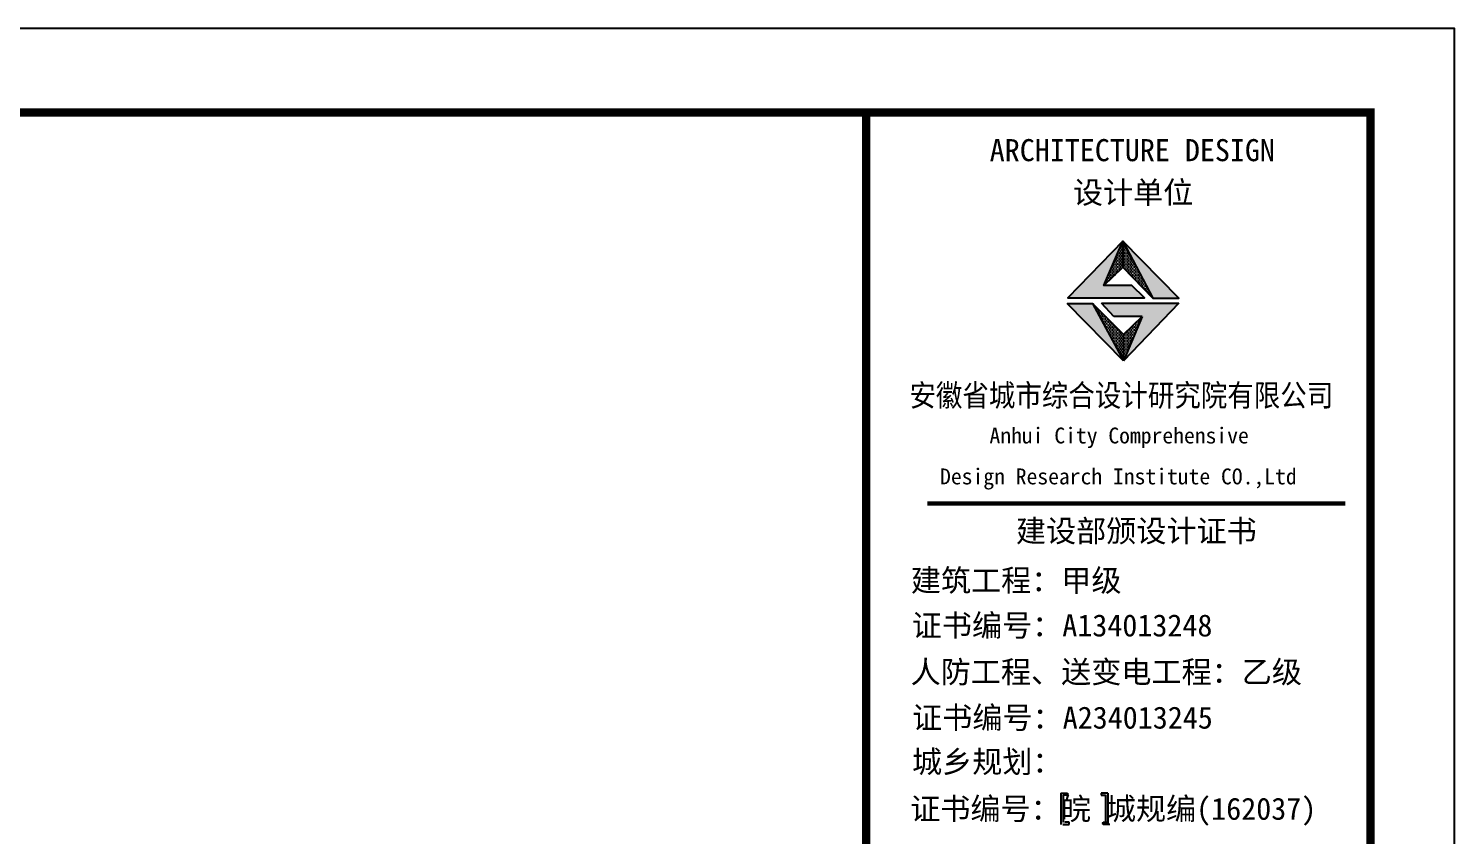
# Model space of a CAD drawing. Extents: x 32461 to 372567, y -698896 to 182569.
# Drawn here: x 170094 to 188783, y -598486 to -587915 of the extents above; entities that cross this region are included whole.
import ezdxf

# ---------------------------------------------------------------- set-up
doc = ezdxf.new("R2010")
doc.units = 0
doc.header["$LTSCALE"] = 1000
doc.header["$MEASUREMENT"] = 0
doc.layers.add('PUB_TITLE', color=4, linetype='CONTINUOUS')
doc.layers.add('图框', color=4, linetype='CONTINUOUS')
doc.styles.add('黑体', font='simhei.ttf', dxfattribs={"width": 0.6, "height": 4.3})

msp = doc.modelspace()

# ---------------------------------------------------------------- hatches: boundary and pattern name
at = {"layer": '图框'}
for color, points in [(1, [(184186.7, -591281.2), (184437.2, -590700.3), (183715.1, -591442.4), (184720.4, -591442.4), (184553.7, -591281.2)]), (1, [(184831.6, -591445.5), (185172, -591445.5), (184437.2, -590700.3)]), (1, [(184040.7, -591517.1), (183706.9, -591517.1), (184446.9, -592268.7)]), (1, [(184155.8, -591514.8), (184320, -591687.1), (184691.8, -591687.1), (184446.9, -592268.7), (185172.5, -591514.8)]), (4, [(183653.2, -597958.8), (183709.6, -597958.8), (183709.6, -597930.7), (183683.6, -597930.7), (183622.8, -597930.7), (183622.8, -598340.3), (183683.6, -598340.3), (183709.6, -598340.3), (183709.6, -598312.1), (183653.2, -598312.1)]), (4, [(184208.7, -598312.1), (184152.3, -598312.1), (184152.3, -598340.3), (184178.3, -598340.3), (184239.1, -598340.3), (184239.1, -597930.7), (184178.3, -597930.7), (184152.3, -597930.7), (184152.3, -597958.8), (184208.7, -597958.8)])]:
    msp.add_hatch(color=color, dxfattribs=at).paths.add_polyline_path(points)
h = msp.add_hatch(dxfattribs=at)
h.set_pattern_fill('DOTS', color=256, scale=330, style=0)
h.set_pattern_definition([(0, (-2322861.95, 356454.5), (10.3125, 20.625), [0, -20.625])])
h.paths.add_polyline_path([(184446.9, -592268.7), (184446.9, -591922.3), (184040.7, -591517.1)])
h.paths.add_polyline_path([(184691.8, -591687.1), (184446.9, -591922.3), (184446.9, -592268.7)])
h.paths.add_polyline_path([(184437.2, -590700.3), (184437.2, -591041.9), (184831.6, -591445.5)])
h.paths.add_polyline_path([(184437.2, -591041.9), (184437.2, -590700.3), (184186.7, -591281.2)])

# ---------------------------------------------------------------- linework, layer by layer
at = {"layer": 'PUB_TITLE'}
msp.add_lwpolyline([(74273.1, -634115.1), (188783.1, -634115.1), (188783.1, -587915.1), (74273.1, -587915.1)], close=True, dxfattribs=at)
at = {"layer": 'PUB_TITLE', "const_width": 110}
msp.add_lwpolyline([(77023.1, -633015.1), (187683.1, -633015.1), (187683.1, -589015.1), (77023.1, -589015.1)], close=True, dxfattribs=at)
at = {"layer": '图框'}
for p, q in [((184186.7, -591281.2), (184437.2, -590700.3)), ((184437.2, -590700.3), (184831.6, -591445.5)), ((184446.9, -592268.7), (183706.9, -591517.1)), ((183706.9, -591517.1), (184040.7, -591517.1)), ((184446.9, -592268.7), (183706.9, -591517.1)), ((183706.9, -591517.1), (184040.7, -591517.1)), ((183706.9, -591517.1), (184040.7, -591517.1)), ((184446.9, -591922.3), (184040.7, -591517.1)), ((184155.8, -591514.8), (185172.5, -591514.8)), ((184320, -591687.1), (184155.8, -591514.8)), ((185172.5, -591514.8), (184446.9, -592268.7)), ((184691.8, -591687.1), (184320, -591687.1)), ((184446.9, -591922.3), (184691.8, -591687.1)), ((184691.8, -591687.1), (184446.9, -592268.7)), ((184446.9, -592268.7), (184446.9, -591922.3)), ((184446.9, -592268.7), (184446.9, -591922.3)), ((184446.9, -592268.7), (184446.9, -591922.3))]:
    msp.add_line(p, q, dxfattribs=at)
at = {"layer": '图框', "color": 1}
for p, q in [((184446.9, -592268.7), (183706.9, -591517.1)), ((184040.7, -591517.1), (184446.9, -592268.7))]:
    msp.add_line(p, q, dxfattribs=at)
at = {"layer": '图框', "color": 4}
for p, q in [((183622.8, -597930.7), (183683.6, -597930.7)), ((183622.8, -597930.7), (183622.8, -598340.3)), ((183709.6, -597958.8), (183653.2, -597958.8)), ((183653.2, -597958.8), (183653.2, -598312.1)), ((183683.6, -597930.7), (183709.6, -597930.7)), ((183709.6, -597930.7), (183709.6, -597958.8)), ((184178.3, -597930.7), (184152.3, -597930.7)), ((184152.3, -597930.7), (184152.3, -597958.8)), ((184152.3, -597958.8), (184208.7, -597958.8)), ((184239.1, -597930.7), (184178.3, -597930.7)), ((184208.7, -597958.8), (184208.7, -598312.1)), ((184239.1, -597930.7), (184239.1, -598340.3)), ((183648.1, -598340.3), (183708.9, -598340.3)), ((183734.9, -598312.1), (183678.5, -598312.1)), ((183708.9, -598340.3), (183734.9, -598340.3)), ((183734.9, -598340.3), (183734.9, -598312.1)), ((184177.6, -598340.3), (184177.6, -598312.1)), ((184177.6, -598312.1), (184234, -598312.1)), ((184203.6, -598340.3), (184177.6, -598340.3)), ((184264.4, -598340.3), (184203.6, -598340.3))]:
    msp.add_line(p, q, dxfattribs=at)
at = {"layer": '图框', "color": 4, "const_width": 108.4}
msp.add_lwpolyline([(181072.9, -589015.1), (187683.1, -589015.1), (187683.1, -633015.1), (181072.9, -633015.1)], close=True, dxfattribs=at)
at = {"layer": '图框'}
for points in [[(184553.7, -591281.2), (184186.7, -591281.2), (184437.2, -591041.9), (184831.6, -591445.5), (185172, -591445.5), (184437.2, -590700.3), (183715.1, -591442.4), (184720.4, -591442.4), (184553.7, -591281.2)], [(184437.2, -590700.3), (184437.2, -591041.9)]]:
    msp.add_lwpolyline(points, dxfattribs=at)
at = {"layer": '图框', "color": 4, "const_width": 54.8}
msp.add_lwpolyline([(181874.5, -594136.7), (187352.5, -594136.7)], dxfattribs=at)

# ---------------------------------------------------------------- texts
at = {"layer": '图框', "color": 4, "style": '黑体'}
for s, height, p in [('ARCHITECTURE DESIGN', 289.238, (182691.8, -589652.8)), ('设计单位', 289.24, (183782.3, -590206.7)), ('Anhui City Comprehensive ', 208.164, (182688.9, -593350.7)), (' Design Research Institute CO.,Ltd', 208.164, (181899.8, -593886.4)), ('建设部颁设计证书', 289.24, (183035.6, -594641.2)), (' 建筑工程：甲级', 289.24, (181461.1, -595289.3)), ('证书编号：A134013248', 289.238, (181670.4, -595878.7)), ('人防工程、送变电工程：乙级', 289.238, (181655.2, -596487.8)), ('证书编号：A234013245', 289.238, (181675.6, -597086.4)), ('城乡规划：', 289.24, (181673.5, -597664.2)), ('证书编号：皖 城规编(162037)', 289.238, (181650.4, -598280.4))]:
    msp.add_text(s, height=height, dxfattribs=at).set_placement(p)
at = {"layer": '图框', "color": 4, "style": '黑体', "width": 0.88}
msp.add_text('安徽省城市综合设计研究院有限公司', height=289.238, dxfattribs=at).set_placement((181639.3, -592864.6))

doc.saveas('drawing.dxf')
